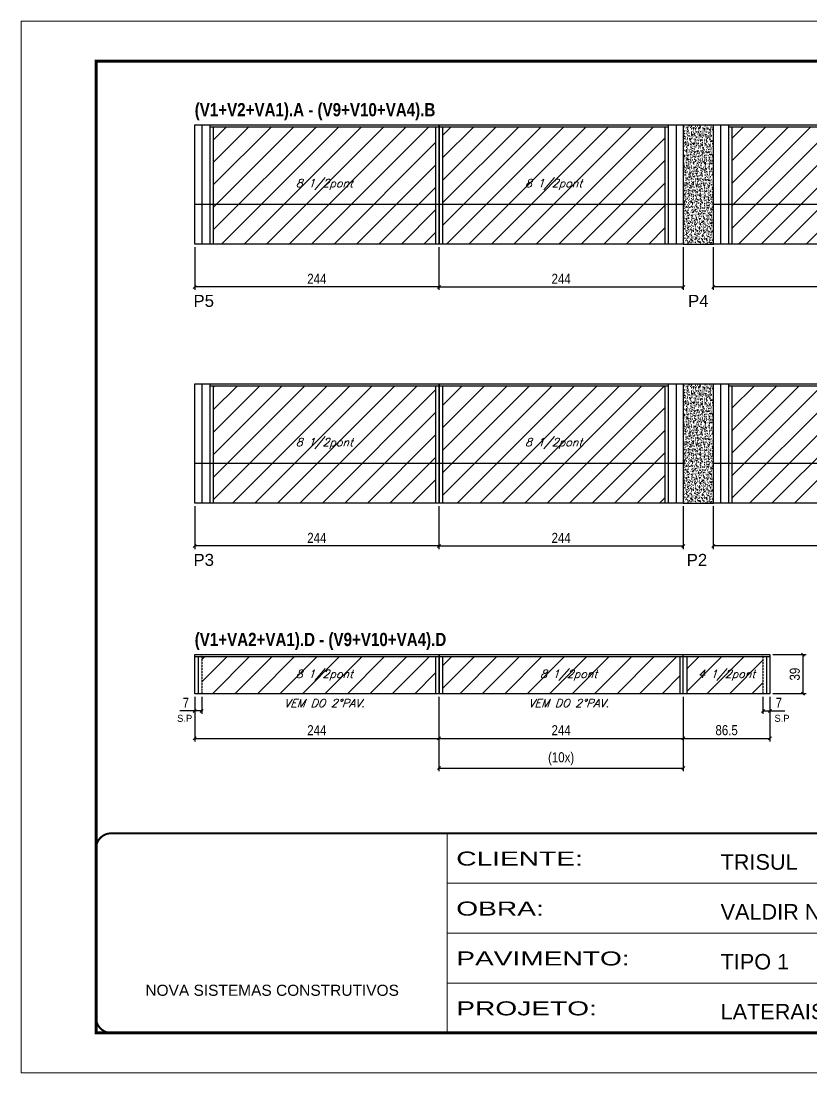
# Model space of a CAD drawing. Extents: x 3330 to 22105, y 1197 to 30204.
# Drawn here: x 12846 to 13635, y 20723 to 21773 of the extents above; entities that cross this region are included whole.
import ezdxf

# ---------------------------------------------------------------- set-up
doc = ezdxf.new("R2010")
doc.units = 0
for name, pattern in [('CONTINUO', [0]), ('DASHED', [0.75, 0.5, -0.25]), ('HIDDEN', [0.375, 0.25, -0.125])]:
    doc.linetypes.add(name, pattern=pattern)
for name, color, linetype in [('5', 5, 'Continuous'), ('COTA', 241, 'Continuous'), ('NOMENCLATURA', 7, 'Continuous'), ('Painéis', 200, 'Continuous'), ('SARR_2.2x7', 40, 'Continuous'), ('SARR_3.5x7', 81, 'Continuous'), ('texto', 7, 'Continuous')]:
    doc.layers.add(name, color=color, linetype=linetype)
for name, color, linetype, lineweight in [('Folhas', 255, 'Continuous', 9), ('Hachura', 251, 'Continuous', 9), ('SARRAFO DE PRESSAO', 251, 'DASHED', 9)]:
    doc.layers.add(name, color=color, linetype=linetype, lineweight=lineweight)
doc.styles.add('ARIAL', font='arial.ttf')
doc.styles.add('COTA TECNICA', font='techl___.ttf', dxfattribs={"height": 10})
doc.styles.add('Romans', font='romans.shx')
doc.styles.add('ROMAS860', font='ROMAS860.SHX')
doc.styles.get("Standard").update_dxf_attribs({"font": 'arial.ttf'})
doc.styles.add('TECNICA', font='techb___.ttf', dxfattribs={"height": 10})
doc.styles.add('Tecnologia', font='')
doc.styles.get('Tecnologia').set_extended_font_data('Forgotten Futurist')
doc.dimstyles.new('PAINEL', dxfattribs={"dimtxt": 10, "dimasz": 3, "dimexe": 3, "dimexo": 3, "dimgap": 3, "dimtad": 1, "dimdec": 1, "dimzin": 12, "dimdsep": 46, "dimtxsty": 'COTA TECNICA', "dimblk1": 'OBLIQUE', "dimblk2": 'OBLIQUE', "dimsah": 1, "dimcen": 0.9, "dimclrd": 4, "dimclre": 4, "dimclrt": 240, "dimadec": 1, "dimazin": 3, "dimtfac": 1, "dimtdec": 1, "dimtmove": 0, "dimatfit": 3, "dimfxl": 1, "dimtolj": 1, "dimtzin": 12, "dimarcsym": 0})
pattern_1 = [(45, (-116174.941, -6575.657), (-11.2253202, 11.2253202), [])]

# ---------------------------------------------------------------- blocks, each defined once
blk = doc.blocks.new('9999999999')
at = {"color": 30, "linetype": 'CONTINUO'}
for p, q in [((98564.6, 34230.2), (98564.6, 34429.4)), ((98564.6, 34379.6), (99584, 34379.6)), ((98564.6, 34329.8), (99488, 34329.8)), ((99584, 34329.8), (99488, 34329.8)), ((99488, 34329.8), (99488, 34230.2)), ((98564.6, 34280), (99488, 34280))]:
    blk.add_line(p, q, dxfattribs=at)
at = {"color": 30, "linetype": 'CONTINUO', "const_width": 2}
blk.add_lwpolyline([(99584, 34230.2), (99584, 34414.4, 0.414214), (99569, 34429.4), (98229, 34429.4, 0.414214), (98214, 34414.4), (98214, 34245.2, 0.414214), (98229, 34230.2), (99584, 34230.2)], format="xyb", dxfattribs=at)
at = {"layer": 'Folhas'}
blk.add_lwpolyline([(98139, 34190.2), (99624, 34190.2), (99624, 35240.2), (98139, 35240.2)], close=True, dxfattribs=at)
at = {"layer": 'Folhas', "color": 30, "const_width": 3}
blk.add_lwpolyline([(98214, 34230.2), (99584, 34230.2), (99584, 35200.2), (98214, 35200.2)], close=True, dxfattribs=at)
at = {"color": 7, "linetype": 'Continuous', "ltscale": 5, "style": 'ARIAL'}
for s, height, p in [('TRISUL', 15.48, (98837.7, 34393.1)), ('VALDIR NIEMEYER', 15.483, (98837.7, 34343.3)), ('TIPO 1', 15.48, (98837.7, 34293.5)), ('NOVA SISTEMAS CONSTRUTIVOS', 11.059, (98263.2, 34267.2)), ('LATERAIS DE VIGAS', 15.483, (98837.7, 34243.7))]:
    blk.add_text(s, height=height, dxfattribs=at).set_placement(p)
at = {"layer": 'Folhas', "color": 7, "style": 'Tecnologia', "width": 1.5}
for s, p in [('CLIENTE:', (98573.7, 34397.2)), ('OBRA:', (98573.7, 34347.3)), ('PAVIMENTO:', (98573.7, 34297.5)), ('PROJETO:', (98573.7, 34247.7))]:
    blk.add_text(s, height=14, dxfattribs=at).set_placement(p)
blk = doc.blocks.new('_Oblique')
at = {"color": 0, "linetype": 'ByBlock', "lineweight": -2}
blk.add_line((-0.5, -0.5), (0.5, 0.5), dxfattribs=at)
blk = doc.blocks.new('*D2107')
at = {"layer": 'COTA', "color": 4, "linetype": 'ByBlock', "lineweight": -2, "transparency": 16777216}
for p, q in [((13019.5, 21547.5), (13019.5, 21504.7)), ((13263.5, 21547.5), (13263.5, 21504.7)), ((13263.5, 21507.7), (13019.5, 21507.7))]:
    blk.add_line(p, q, dxfattribs=at)
at = {"layer": 'Defpoints', "color": 0, "linetype": 'ByBlock', "transparency": 16777216}
for p in [(13019.5, 21550.5), (13263.5, 21550.5), (13019.5, 21507.7)]:
    blk.add_point(p, dxfattribs=at)
at = {"layer": 'COTA', "color": 4, "linetype": 'ByBlock', "lineweight": -2, "transparency": 16777216, "xscale": 3, "yscale": 3, "zscale": 3, "rotation": 180}
blk.add_blockref('_Oblique', (13019.5, 21507.7), dxfattribs=at)
at = {"layer": 'COTA', "color": 4, "linetype": 'ByBlock', "lineweight": -2, "transparency": 16777216, "xscale": 3, "yscale": 3, "zscale": 3}
blk.add_blockref('_Oblique', (13263.5, 21507.7), dxfattribs=at)
at = {"layer": 'COTA', "color": 240, "linetype": 'ByBlock', "transparency": 16777216, "insert": (13141.5, 21515.8), "char_height": 10, "attachment_point": 5, "style": 'COTA TECNICA'}
blk.add_mtext('\\A1;244', dxfattribs=at)
blk = doc.blocks.new('*D2108')
at = {"layer": 'COTA', "color": 4, "linetype": 'ByBlock', "lineweight": -2, "transparency": 16777216}
for p, q in [((13263.5, 21547.5), (13263.5, 21504.7)), ((13507.5, 21547.5), (13507.5, 21504.7)), ((13263.5, 21507.7), (13507.5, 21507.7))]:
    blk.add_line(p, q, dxfattribs=at)
at = {"layer": 'Defpoints', "color": 0, "linetype": 'ByBlock', "transparency": 16777216}
for p in [(13263.5, 21550.5), (13507.5, 21550.5), (13507.5, 21507.7)]:
    blk.add_point(p, dxfattribs=at)
at = {"layer": 'COTA', "color": 4, "linetype": 'ByBlock', "lineweight": -2, "transparency": 16777216, "xscale": 3, "yscale": 3, "zscale": 3, "rotation": 180}
blk.add_blockref('_Oblique', (13263.5, 21507.7), dxfattribs=at)
at = {"layer": 'COTA', "color": 4, "linetype": 'ByBlock', "lineweight": -2, "transparency": 16777216, "xscale": 3, "yscale": 3, "zscale": 3}
blk.add_blockref('_Oblique', (13507.5, 21507.7), dxfattribs=at)
at = {"layer": 'COTA', "color": 240, "linetype": 'ByBlock', "transparency": 16777216, "insert": (13385.5, 21515.8), "char_height": 10, "attachment_point": 5, "style": 'COTA TECNICA'}
blk.add_mtext('\\A1;244', dxfattribs=at)
blk = doc.blocks.new('*D2110')
at = {"layer": 'COTA', "color": 4, "linetype": 'ByBlock', "lineweight": -2, "transparency": 16777216}
for p, q in [((13537.5, 21547.5), (13537.5, 21504.7)), ((13781.5, 21547.5), (13781.5, 21504.7)), ((13781.5, 21507.7), (13537.5, 21507.7))]:
    blk.add_line(p, q, dxfattribs=at)
at = {"layer": 'Defpoints', "color": 0, "linetype": 'ByBlock', "transparency": 16777216}
for p in [(13537.5, 21550.5), (13781.5, 21550.5), (13537.5, 21507.7)]:
    blk.add_point(p, dxfattribs=at)
at = {"layer": 'COTA', "color": 4, "linetype": 'ByBlock', "lineweight": -2, "transparency": 16777216, "xscale": 3, "yscale": 3, "zscale": 3, "rotation": 180}
blk.add_blockref('_Oblique', (13537.5, 21507.7), dxfattribs=at)
at = {"layer": 'COTA', "color": 4, "linetype": 'ByBlock', "lineweight": -2, "transparency": 16777216, "xscale": 3, "yscale": 3, "zscale": 3}
blk.add_blockref('_Oblique', (13781.5, 21507.7), dxfattribs=at)
at = {"layer": 'COTA', "color": 240, "linetype": 'ByBlock', "transparency": 16777216, "insert": (13659.5, 21515.8), "char_height": 10, "attachment_point": 5, "style": 'COTA TECNICA'}
blk.add_mtext('\\A1;244', dxfattribs=at)
blk = doc.blocks.new('*D2113')
at = {"layer": 'COTA', "color": 4, "linetype": 'ByBlock', "lineweight": -2, "transparency": 16777216}
for p, q in [((13019.5, 21288.9), (13019.5, 21246.1)), ((13263.5, 21288.9), (13263.5, 21246.1)), ((13263.5, 21249.1), (13019.5, 21249.1))]:
    blk.add_line(p, q, dxfattribs=at)
at = {"layer": 'Defpoints', "color": 0, "linetype": 'ByBlock', "transparency": 16777216}
for p in [(13019.5, 21291.9), (13263.5, 21291.9), (13019.5, 21249.1)]:
    blk.add_point(p, dxfattribs=at)
at = {"layer": 'COTA', "color": 4, "linetype": 'ByBlock', "lineweight": -2, "transparency": 16777216, "xscale": 3, "yscale": 3, "zscale": 3, "rotation": 180}
blk.add_blockref('_Oblique', (13019.5, 21249.1), dxfattribs=at)
at = {"layer": 'COTA', "color": 4, "linetype": 'ByBlock', "lineweight": -2, "transparency": 16777216, "xscale": 3, "yscale": 3, "zscale": 3}
blk.add_blockref('_Oblique', (13263.5, 21249.1), dxfattribs=at)
at = {"layer": 'COTA', "color": 240, "linetype": 'ByBlock', "transparency": 16777216, "insert": (13141.5, 21257.2), "char_height": 10, "attachment_point": 5, "style": 'COTA TECNICA'}
blk.add_mtext('\\A1;244', dxfattribs=at)
blk = doc.blocks.new('*D2114')
at = {"layer": 'COTA', "color": 4, "linetype": 'ByBlock', "lineweight": -2, "transparency": 16777216}
for p, q in [((13263.5, 21288.9), (13263.5, 21246.1)), ((13507.5, 21288.9), (13507.5, 21246.1)), ((13263.5, 21249.1), (13507.5, 21249.1))]:
    blk.add_line(p, q, dxfattribs=at)
at = {"layer": 'Defpoints', "color": 0, "linetype": 'ByBlock', "transparency": 16777216}
for p in [(13263.5, 21291.9), (13507.5, 21291.9), (13507.5, 21249.1)]:
    blk.add_point(p, dxfattribs=at)
at = {"layer": 'COTA', "color": 4, "linetype": 'ByBlock', "lineweight": -2, "transparency": 16777216, "xscale": 3, "yscale": 3, "zscale": 3, "rotation": 180}
blk.add_blockref('_Oblique', (13263.5, 21249.1), dxfattribs=at)
at = {"layer": 'COTA', "color": 4, "linetype": 'ByBlock', "lineweight": -2, "transparency": 16777216, "xscale": 3, "yscale": 3, "zscale": 3}
blk.add_blockref('_Oblique', (13507.5, 21249.1), dxfattribs=at)
at = {"layer": 'COTA', "color": 240, "linetype": 'ByBlock', "transparency": 16777216, "insert": (13385.5, 21257.2), "char_height": 10, "attachment_point": 5, "style": 'COTA TECNICA'}
blk.add_mtext('\\A1;244', dxfattribs=at)
blk = doc.blocks.new('*D2115')
at = {"layer": 'COTA', "color": 4, "linetype": 'ByBlock', "lineweight": -2, "transparency": 16777216}
for p, q in [((13537.5, 21288.9), (13537.5, 21246.1)), ((13781.5, 21288.9), (13781.5, 21246.1)), ((13781.5, 21249.1), (13537.5, 21249.1))]:
    blk.add_line(p, q, dxfattribs=at)
at = {"layer": 'Defpoints', "color": 0, "linetype": 'ByBlock', "transparency": 16777216}
for p in [(13537.5, 21291.9), (13781.5, 21291.9), (13537.5, 21249.1)]:
    blk.add_point(p, dxfattribs=at)
at = {"layer": 'COTA', "color": 4, "linetype": 'ByBlock', "lineweight": -2, "transparency": 16777216, "xscale": 3, "yscale": 3, "zscale": 3, "rotation": 180}
blk.add_blockref('_Oblique', (13537.5, 21249.1), dxfattribs=at)
at = {"layer": 'COTA', "color": 4, "linetype": 'ByBlock', "lineweight": -2, "transparency": 16777216, "xscale": 3, "yscale": 3, "zscale": 3}
blk.add_blockref('_Oblique', (13781.5, 21249.1), dxfattribs=at)
at = {"layer": 'COTA', "color": 240, "linetype": 'ByBlock', "transparency": 16777216, "insert": (13659.5, 21257.2), "char_height": 10, "attachment_point": 5, "style": 'COTA TECNICA'}
blk.add_mtext('\\A1;244', dxfattribs=at)
blk = doc.blocks.new('*D2117')
at = {"layer": 'COTA', "color": 4, "linetype": 'ByBlock', "lineweight": -2, "transparency": 16777216}
for p, q in [((13597, 21140.7), (13630.1, 21140.7)), ((13627.1, 21101.7), (13627.1, 21140.7)), ((13597, 21101.7), (13630.1, 21101.7))]:
    blk.add_line(p, q, dxfattribs=at)
at = {"layer": 'Defpoints', "color": 0, "linetype": 'ByBlock', "transparency": 16777216}
for p in [(13594, 21140.7), (13627.1, 21140.7), (13594, 21101.7)]:
    blk.add_point(p, dxfattribs=at)
at = {"layer": 'COTA', "color": 4, "linetype": 'ByBlock', "lineweight": -2, "transparency": 16777216, "xscale": 3, "yscale": 3, "zscale": 3}
for p, rotation in [((13627.1, 21140.7), 90), ((13627.1, 21101.7), 270)]:
    blk.add_blockref('_Oblique', p, dxfattribs=dict(at, rotation=rotation))
at = {"layer": 'COTA', "color": 240, "linetype": 'ByBlock', "transparency": 16777216, "insert": (13618.9, 21121.2), "char_height": 10, "attachment_point": 5, "rotation": 90, "style": 'COTA TECNICA'}
blk.add_mtext('\\A1;39', dxfattribs=at)
blk = doc.blocks.new('*D2118')
at = {"layer": 'COTA', "color": 4, "linetype": 'ByBlock', "lineweight": -2, "transparency": 16777216}
for p, q in [((13019.5, 21098.7), (13019.5, 21054.1)), ((13263.5, 21098.7), (13263.5, 21054.1)), ((13019.5, 21057.1), (13263.5, 21057.1))]:
    blk.add_line(p, q, dxfattribs=at)
at = {"layer": 'Defpoints', "color": 0, "linetype": 'ByBlock', "transparency": 16777216}
for p in [(13019.5, 21101.7), (13263.5, 21101.7), (13263.5, 21057.1)]:
    blk.add_point(p, dxfattribs=at)
at = {"layer": 'COTA', "color": 4, "linetype": 'ByBlock', "lineweight": -2, "transparency": 16777216, "xscale": 3, "yscale": 3, "zscale": 3, "rotation": 180}
blk.add_blockref('_Oblique', (13019.5, 21057.1), dxfattribs=at)
at = {"layer": 'COTA', "color": 4, "linetype": 'ByBlock', "lineweight": -2, "transparency": 16777216, "xscale": 3, "yscale": 3, "zscale": 3}
blk.add_blockref('_Oblique', (13263.5, 21057.1), dxfattribs=at)
at = {"layer": 'COTA', "color": 240, "linetype": 'ByBlock', "transparency": 16777216, "insert": (13141.5, 21065.2), "char_height": 10, "attachment_point": 5, "style": 'COTA TECNICA'}
blk.add_mtext('\\A1;244', dxfattribs=at)
blk = doc.blocks.new('*D2119')
at = {"layer": 'COTA', "color": 4, "linetype": 'ByBlock', "lineweight": -2, "transparency": 16777216}
for p, q in [((13263.5, 21098.7), (13263.5, 21054.1)), ((13507.5, 21098.7), (13507.5, 21054.1)), ((13263.5, 21057.1), (13507.5, 21057.1))]:
    blk.add_line(p, q, dxfattribs=at)
at = {"layer": 'Defpoints', "color": 0, "linetype": 'ByBlock', "transparency": 16777216}
for p in [(13263.5, 21101.7), (13507.5, 21101.7), (13507.5, 21057.1)]:
    blk.add_point(p, dxfattribs=at)
at = {"layer": 'COTA', "color": 4, "linetype": 'ByBlock', "lineweight": -2, "transparency": 16777216, "xscale": 3, "yscale": 3, "zscale": 3, "rotation": 180}
blk.add_blockref('_Oblique', (13263.5, 21057.1), dxfattribs=at)
at = {"layer": 'COTA', "color": 4, "linetype": 'ByBlock', "lineweight": -2, "transparency": 16777216, "xscale": 3, "yscale": 3, "zscale": 3}
blk.add_blockref('_Oblique', (13507.5, 21057.1), dxfattribs=at)
at = {"layer": 'COTA', "color": 240, "linetype": 'ByBlock', "transparency": 16777216, "insert": (13385.5, 21065.2), "char_height": 10, "attachment_point": 5, "style": 'COTA TECNICA'}
blk.add_mtext('\\A1;244', dxfattribs=at)
blk = doc.blocks.new('*D2120')
at = {"layer": 'COTA', "color": 4, "linetype": 'ByBlock', "lineweight": -2, "transparency": 16777216}
for p, q in [((13507.5, 21098.7), (13507.5, 21054.1)), ((13594, 21098.7), (13594, 21054.1)), ((13507.5, 21057.1), (13594, 21057.1))]:
    blk.add_line(p, q, dxfattribs=at)
at = {"layer": 'Defpoints', "color": 0, "linetype": 'ByBlock', "transparency": 16777216}
for p in [(13507.5, 21101.7), (13594, 21101.7), (13594, 21057.1)]:
    blk.add_point(p, dxfattribs=at)
at = {"layer": 'COTA', "color": 4, "linetype": 'ByBlock', "lineweight": -2, "transparency": 16777216, "xscale": 3, "yscale": 3, "zscale": 3, "rotation": 180}
blk.add_blockref('_Oblique', (13507.5, 21057.1), dxfattribs=at)
at = {"layer": 'COTA', "color": 4, "linetype": 'ByBlock', "lineweight": -2, "transparency": 16777216, "xscale": 3, "yscale": 3, "zscale": 3}
blk.add_blockref('_Oblique', (13594, 21057.1), dxfattribs=at)
at = {"layer": 'COTA', "color": 240, "linetype": 'ByBlock', "transparency": 16777216, "insert": (13550.8, 21065.2), "char_height": 10, "attachment_point": 5, "style": 'COTA TECNICA'}
blk.add_mtext('\\A1;86.5', dxfattribs=at)
blk = doc.blocks.new('*D2121')
at = {"layer": 'COTA', "color": 4, "linetype": 'ByBlock', "lineweight": -2, "transparency": 16777216}
for p, q in [((13019.5, 21098.7), (13019.5, 21081.5)), ((13026.5, 21098.7), (13026.5, 21081.5)), ((13019.5, 21084.5), (13004.8, 21084.5)), ((13026.5, 21084.5), (13019.5, 21084.5))]:
    blk.add_line(p, q, dxfattribs=at)
at = {"layer": 'Defpoints', "color": 0, "linetype": 'ByBlock', "transparency": 16777216}
for p in [(13019.5, 21101.7), (13026.5, 21101.7), (13019.5, 21084.5)]:
    blk.add_point(p, dxfattribs=at)
at = {"layer": 'COTA', "color": 4, "linetype": 'ByBlock', "lineweight": -2, "transparency": 16777216, "xscale": 3, "yscale": 3, "zscale": 3, "rotation": 180}
blk.add_blockref('_Oblique', (13019.5, 21084.5), dxfattribs=at)
at = {"layer": 'COTA', "color": 4, "linetype": 'ByBlock', "lineweight": -2, "transparency": 16777216, "xscale": 3, "yscale": 3, "zscale": 3}
blk.add_blockref('_Oblique', (13026.5, 21084.5), dxfattribs=at)
at = {"layer": 'COTA', "color": 240, "linetype": 'ByBlock', "transparency": 16777216, "insert": (13010.7, 21092.6), "char_height": 10, "attachment_point": 5, "style": 'COTA TECNICA'}
blk.add_mtext('\\A1;7', dxfattribs=at)
blk = doc.blocks.new('*D2122')
at = {"layer": 'COTA', "color": 4, "linetype": 'ByBlock', "lineweight": -2, "transparency": 16777216}
for p, q in [((13263.5, 21098.7), (13263.5, 21024.4)), ((13507.5, 21098.7), (13507.5, 21024.4)), ((13263.5, 21027.4), (13507.5, 21027.4))]:
    blk.add_line(p, q, dxfattribs=at)
at = {"layer": 'Defpoints', "color": 0, "linetype": 'ByBlock', "transparency": 16777216}
for p in [(13263.5, 21101.7), (13507.5, 21101.7), (13507.5, 21027.4)]:
    blk.add_point(p, dxfattribs=at)
at = {"layer": 'COTA', "color": 4, "linetype": 'ByBlock', "lineweight": -2, "transparency": 16777216, "xscale": 3, "yscale": 3, "zscale": 3, "rotation": 180}
blk.add_blockref('_Oblique', (13263.5, 21027.4), dxfattribs=at)
at = {"layer": 'COTA', "color": 4, "linetype": 'ByBlock', "lineweight": -2, "transparency": 16777216, "xscale": 3, "yscale": 3, "zscale": 3}
blk.add_blockref('_Oblique', (13507.5, 21027.4), dxfattribs=at)
at = {"layer": 'COTA', "color": 240, "linetype": 'ByBlock', "transparency": 16777216, "insert": (13385.5, 21036.7), "char_height": 10, "attachment_point": 5, "style": 'COTA TECNICA'}
blk.add_mtext('\\A1;(10x)', dxfattribs=at)
blk = doc.blocks.new('*D2123')
at = {"layer": 'COTA', "color": 4, "linetype": 'ByBlock', "lineweight": -2, "transparency": 16777216}
for p, q in [((13587, 21098.7), (13587, 21081.5)), ((13594, 21098.7), (13594, 21081.5)), ((13587, 21084.5), (13594, 21084.5)), ((13594, 21084.5), (13608.8, 21084.5))]:
    blk.add_line(p, q, dxfattribs=at)
at = {"layer": 'Defpoints', "color": 0, "linetype": 'ByBlock', "transparency": 16777216}
for p in [(13587, 21101.7), (13594, 21101.7), (13594, 21084.5)]:
    blk.add_point(p, dxfattribs=at)
at = {"layer": 'COTA', "color": 4, "linetype": 'ByBlock', "lineweight": -2, "transparency": 16777216, "xscale": 3, "yscale": 3, "zscale": 3, "rotation": 180}
blk.add_blockref('_Oblique', (13587, 21084.5), dxfattribs=at)
at = {"layer": 'COTA', "color": 4, "linetype": 'ByBlock', "lineweight": -2, "transparency": 16777216, "xscale": 3, "yscale": 3, "zscale": 3}
blk.add_blockref('_Oblique', (13594, 21084.5), dxfattribs=at)
at = {"layer": 'COTA', "color": 240, "linetype": 'ByBlock', "transparency": 16777216, "insert": (13602.9, 21092.6), "char_height": 10, "attachment_point": 5, "style": 'COTA TECNICA'}
blk.add_mtext('\\A1;7', dxfattribs=at)

msp = doc.modelspace()

# ---------------------------------------------------------------- hatches: boundary and pattern name
at = {"layer": 'COTA', "linetype": 'ByBlock'}
h = msp.add_hatch(dxfattribs=at)
h.set_pattern_fill('AR-CONC', color=256, scale=0.03)
h.set_pattern_definition([(50, (-119358.4415, -8872.8075), (5.46554007, -0.47817257), [0.5715, -6.2865]), (355, (-119358.4415, -8872.8075), (-1.05730264, 5.73170536), [0.4572, -5.02921753]), (100.4514447, (-119357.986, -8872.8473), (4.40823741, 5.25353256), [0.48570026, -5.34270734]), (46.1842, (-119358.4415, -8871.2835), (8.13237123, -1.26126984), [0.85725, -9.42975]), (96.6355576, (-119357.764, -8871.3886), (7.122124, 7.42278374), [0.7285507, -8.01406824]), (351.184151, (-119358.4415, -8871.2835), (7.122124, 7.42278374), [0.685799, -7.54379196]), (21, (-119357.6795, -8871.6645), (4.54843174, -3.06795595), [0.5715, -6.2865]), (326, (-119357.6795, -8871.6645), (1.85406085, 5.52563898), [0.4572, -5.0292]), (71.451445, (-119357.3004, -8871.92), (6.40249258, 2.45768307), [0.48570026, -5.34269813]), (37.5, (-119358.4415, -8872.8075), (0.092658098, 2.536651166), [0, -4.96824, 0, -5.1054, 0, -5.04825]), (7.5, (-119358.4415, -8872.8075), (2.004589875, 3.005417245), [0, -2.91084, 0, -4.85394, 0, -1.92405]), (327.5, (-119360.1407, -8872.8075), (4.067717855, -0.17186232), [0, -1.905, 0, -5.9436, 0, -7.8867]), (317.5, (-119360.9027, -8872.8075), (4.44387544, 0.76279473), [0, -2.4765, 0, -3.94716, 0, -5.6007])])
h.paths.add_polyline_path([(13507.54, 21550.46), (13537.54, 21550.46), (13537.54, 21669.46), (13507.54, 21669.46)])
h = msp.add_hatch(dxfattribs=at)
h.set_pattern_fill('AR-CONC', color=256, scale=0.03)
h.set_pattern_definition([(50, (-119358.4415, -9131.3636), (5.46554007, -0.47817257), [0.5715, -6.2865]), (355, (-119358.4415, -9131.3636), (-1.05730264, 5.73170536), [0.4572, -5.02921753]), (100.4514447, (-119357.986, -9131.4034), (4.40823741, 5.25353256), [0.48570026, -5.34270734]), (46.1842, (-119358.4415, -9129.8396), (8.13237123, -1.26126984), [0.85725, -9.42975]), (96.6355576, (-119357.764, -9129.945), (7.122124, 7.42278374), [0.7285507, -8.01406824]), (351.184151, (-119358.4415, -9129.84), (7.122124, 7.42278374), [0.685799, -7.54379196]), (21, (-119357.6795, -9130.2206), (4.54843174, -3.06795595), [0.5715, -6.2865]), (326, (-119357.6795, -9130.2206), (1.85406085, 5.52563898), [0.4572, -5.0292]), (71.451445, (-119357.3004, -9130.476), (6.40249258, 2.45768307), [0.48570026, -5.34269813]), (37.5, (-119358.4415, -9131.3636), (0.092658098, 2.536651166), [0, -4.96824, 0, -5.1054, 0, -5.04825]), (7.5, (-119358.4415, -9131.3636), (2.004589875, 3.005417245), [0, -2.91084, 0, -4.85394, 0, -1.92405]), (327.5, (-119360.1407, -9131.3636), (4.067717855, -0.17186232), [0, -1.905, 0, -5.9436, 0, -7.8867]), (317.5, (-119360.9027, -9131.3636), (4.44387544, 0.76279473), [0, -2.4765, 0, -3.94716, 0, -5.6007])])
h.paths.add_polyline_path([(13537.54, 21410.9), (13507.54, 21410.9), (13507.54, 21291.9), (13537.54, 21291.9)])
at = {"layer": 'Hachura', "linetype": 'ByBlock'}
h = msp.add_hatch(dxfattribs=at)
h.set_pattern_fill('ANSI31', color=256, scale=5)
h.set_pattern_definition(pattern_1)
h.paths.add_polyline_path([(13260.04, 21590.46), (13260.04, 21667.26), (13038.04, 21667.26), (13038.04, 21590.46)])
h.paths.add_polyline_path([(13260.04, 21590.46), (13038.04, 21590.46), (13038.04, 21550.46), (13260.04, 21550.46)])
h.paths.add_polyline_path([(13267.04, 21590.46), (13267.04, 21550.46), (13489.04, 21550.46), (13489.04, 21590.46)])
h.paths.add_polyline_path([(13556.04, 21667.26), (13556.04, 21590.46), (13778.04, 21590.46), (13778.04, 21667.26)])
h.paths.add_polyline_path([(13556.04, 21590.46), (13556.04, 21550.46), (13778.04, 21550.46), (13778.04, 21590.46)])
h.paths.add_polyline_path([(13489.04, 21667.26), (13267.04, 21667.26), (13267.04, 21590.46), (13489.04, 21590.46)])
h.paths.add_polyline_path([(13785.04, 21590.46), (13953.04, 21590.46), (13953.04, 21667.26), (13785.04, 21667.26)])
h.paths.add_polyline_path([(13785.04, 21590.46), (13785.04, 21550.46), (13953.04, 21550.46), (13953.04, 21590.46)])
h.paths.add_polyline_path([(14182.04, 21550.46), (14182.04, 21590.46), (13960.04, 21590.46), (13960.04, 21550.46)])
h.paths.add_polyline_path([(14182.04, 21590.46), (14182.04, 21667.26), (13960.04, 21667.26), (13960.04, 21590.46)])
h = msp.add_hatch(dxfattribs=at)
h.set_pattern_fill('ANSI31', color=256, scale=5)
h.set_pattern_definition(pattern_1)
h.paths.add_polyline_path([(13260.04, 21408.7), (13038.04, 21408.7), (13038.04, 21331.9), (13260.04, 21331.9)])
h.paths.add_polyline_path([(13260.04, 21331.9), (13038.04, 21331.9), (13038.04, 21291.9), (13260.04, 21291.9)])
h.paths.add_polyline_path([(13489.04, 21291.9), (13489.04, 21331.9), (13267.04, 21331.9), (13267.04, 21291.9)])
h.paths.add_polyline_path([(13267.04, 21408.7), (13267.04, 21331.9), (13489.04, 21331.9), (13489.04, 21408.7)])
h.paths.add_polyline_path([(13556.04, 21408.7), (13556.04, 21331.9), (13778.04, 21331.9), (13778.04, 21408.7)])
h.paths.add_polyline_path([(13778.04, 21291.9), (13778.04, 21331.9), (13556.04, 21331.9), (13556.04, 21291.9)])
h.paths.add_polyline_path([(14007.04, 21291.9), (14007.04, 21331.9), (13785.04, 21331.9), (13785.04, 21291.9)])
h.paths.add_polyline_path([(14007.04, 21331.9), (14007.04, 21408.7), (13785.04, 21408.7), (13785.04, 21331.9)])
h = msp.add_hatch(dxfattribs=at)
h.set_pattern_fill('ANSI31', color=256, scale=5)
h.set_pattern_definition([(45, (-116174.941, -6588.728), (-11.2253202, 11.2253202), [])])
h.paths.add_polyline_path([(13260.04, 21101.69), (13260.04, 21138.49), (13026.54, 21138.49), (13026.54, 21101.69)])
h.paths.add_polyline_path([(13267.04, 21101.69), (13504.04, 21101.69), (13504.04, 21138.49), (13267.04, 21138.49)])
h.paths.add_polyline_path([(13587.04, 21138.49), (13511.04, 21138.49), (13511.04, 21101.69), (13587.04, 21101.69)])
h.paths.add_polyline_path([(13789.98, 21133.69), (13789.98, 21108.69), (13835.98, 21108.69), (13835.98, 21133.69)])
h.paths.add_polyline_path([(13835.98, 21133.69), (13835.98, 21140.69), (13789.98, 21140.69), (13789.98, 21133.69)])

# ---------------------------------------------------------------- linework, layer by layer
at = {"layer": 'COTA', "linetype": 'ByBlock'}
for p, q in [((13507.54, 21669.46), (13537.54, 21669.46)), ((13507.54, 21550.46), (13537.54, 21550.46)), ((13507.54, 21410.9), (13537.54, 21410.9)), ((13507.54, 21291.9), (13537.54, 21291.9))]:
    msp.add_line(p, q, dxfattribs=at)
at = {"layer": 'Painéis', "linetype": 'Continuous'}
for p, q in [((13019.54, 21590.46), (13507.54, 21590.46)), ((13537.54, 21590.46), (14200.54, 21590.46)), ((13019.54, 21331.9), (13507.54, 21331.9)), ((13537.54, 21331.9), (14025.54, 21331.9)), ((13507.54, 21101.69), (13507.54, 21140.69))]:
    msp.add_line(p, q, dxfattribs=at)
for points in [[(13019.54, 21669.46), (13263.54, 21669.46), (13263.54, 21550.46), (13019.54, 21550.46)], [(13263.54, 21669.46), (13507.54, 21669.46), (13507.54, 21550.46), (13263.54, 21550.46)], [(13537.54, 21669.46), (13781.54, 21669.46), (13781.54, 21550.46), (13537.54, 21550.46)], [(13019.54, 21410.9), (13263.54, 21410.9), (13263.54, 21291.9), (13019.54, 21291.9)], [(13263.54, 21410.9), (13507.54, 21410.9), (13507.54, 21291.9), (13263.54, 21291.9)], [(13537.54, 21410.9), (13781.54, 21410.9), (13781.54, 21291.9), (13537.54, 21291.9)], [(13019.54, 21140.69), (13263.54, 21140.69), (13263.54, 21101.69), (13019.54, 21101.69)], [(13263.54, 21140.69), (13594.04, 21140.69), (13594.04, 21101.69), (13263.54, 21101.69)]]:
    msp.add_lwpolyline(points, close=True, dxfattribs=at)
at = {"layer": 'SARR_2.2x7', "linetype": 'Continuous'}
for p, q in [((13026.54, 21669.46), (13026.54, 21550.46)), ((13263.54, 21667.26), (13034.54, 21667.26)), ((13492.54, 21667.26), (13263.54, 21667.26)), ((13500.54, 21669.46), (13500.54, 21550.46)), ((13544.54, 21669.46), (13544.54, 21550.46)), ((13781.54, 21667.26), (13552.54, 21667.26)), ((13026.54, 21410.9), (13026.54, 21291.9)), ((13500.54, 21410.9), (13500.54, 21291.9)), ((13544.54, 21410.9), (13544.54, 21291.9)), ((13263.54, 21408.7), (13034.54, 21408.7)), ((13492.54, 21408.7), (13263.54, 21408.7)), ((13781.54, 21408.7), (13552.54, 21408.7)), ((13263.54, 21138.49), (13019.54, 21138.49)), ((13507.54, 21138.49), (13263.54, 21138.49)), ((13594.04, 21138.49), (13507.54, 21138.49))]:
    msp.add_line(p, q, dxfattribs=at)
at = {"layer": 'SARR_2.2x7', "linetype": 'HIDDEN'}
for p, q in [((13026.54, 21140.69), (13026.54, 21101.69)), ((13587.04, 21140.69), (13587.04, 21101.69))]:
    msp.add_line(p, q, dxfattribs=at)
at = {"layer": 'SARR_3.5x7'}
for p, q in [((13034.54, 21669.46), (13034.54, 21550.46)), ((13038.04, 21667.26), (13038.04, 21550.46)), ((13260.04, 21667.26), (13260.04, 21550.46)), ((13267.04, 21667.26), (13267.04, 21550.46)), ((13489.04, 21667.26), (13489.04, 21550.46)), ((13492.54, 21669.46), (13492.54, 21550.46)), ((13552.54, 21669.46), (13552.54, 21550.46)), ((13556.04, 21667.26), (13556.04, 21550.46)), ((13034.54, 21410.9), (13034.54, 21291.9)), ((13492.54, 21410.9), (13492.54, 21291.9)), ((13552.54, 21410.9), (13552.54, 21291.9)), ((13038.04, 21408.7), (13038.04, 21291.9)), ((13260.04, 21408.7), (13260.04, 21291.9)), ((13267.04, 21408.7), (13267.04, 21291.9)), ((13489.04, 21408.7), (13489.04, 21291.9)), ((13556.04, 21408.7), (13556.04, 21291.9)), ((13023.04, 21138.49), (13023.04, 21101.69)), ((13260.04, 21138.49), (13260.04, 21101.69)), ((13267.04, 21138.49), (13267.04, 21101.69)), ((13504.04, 21138.49), (13504.04, 21101.69)), ((13511.04, 21138.49), (13511.04, 21101.69)), ((13590.54, 21138.49), (13590.54, 21101.69))]:
    msp.add_line(p, q, dxfattribs=at)

# ---------------------------------------------------------------- block references
at = {"layer": 'SARRAFO DE PRESSAO', "color": 6, "linetype": 'ByBlock'}
msp.add_blockref('9999999999', (-85292.92, -13467.11), dxfattribs=at)

# ---------------------------------------------------------------- texts
at = {"layer": '5', "linetype": 'Continuous'}
for s, p in [('P5', (13018.29, 21487.8)), ('P4', (13512.31, 21487.8)), ('P3', (13018.29, 21229.24)), ('P2', (13510.91, 21229.24))]:
    msp.add_text(s, height=12, rotation=359.99996, dxfattribs=at).set_placement(p)
at = {"layer": 'NOMENCLATURA', "style": 'TECNICA'}
for s, p in [('(V1+V2+VA1).A - (V9+V10+VA4).B', (13019.54, 21677.98)), ('(V1+VA2+VA1).D - (V9+V10+VA4).D', (13019.54, 21149.21))]:
    msp.add_text(s, height=13.2, dxfattribs=at).set_placement(p)
at = {"layer": 'texto', "color": 2, "char_height": 8, "attachment_point": 5, "style": 'Romans'}
for s, insert in [('{\\Q19;\\C256;8 1/2pont}', (13149.04, 21609.96)), ('{\\Q19;\\C256;8 1/2pont}', (13378.04, 21609.96)), ('{\\Q19;\\C256;8 1/2pont}', (13149.04, 21351.4)), ('{\\Q19;\\C256;8 1/2pont}', (13378.04, 21351.4)), ('{\\Q19;\\C256;8 1/2pont}', (13149.04, 21120.09)), ('{\\Q19;\\C256;8 1/2pont}', (13393.04, 21120.09)), ('{\\Q19;\\C256;4 1/2pont}', (13550.79, 21120.09)), ('{\\Q19;\\C256;VEM DO 2°PAV.}', (13149.04, 21092.27)), ('{\\Q19;\\C256;VEM DO 2°PAV.}', (13393.04, 21092.27))]:
    msp.add_mtext(s, dxfattribs=dict(at, insert=insert))
at = {"layer": 'texto', "color": 4, "char_height": 7, "attachment_point": 5, "style": 'ROMAS860'}
for insert in [(13009.5, 21077.05), (13606.1, 21077.05)]:
    msp.add_mtext('S.P', dxfattribs=dict(at, insert=insert))

# ---------------------------------------------------------------- dimensions: what is measured, and where the dimension line sits
at = {"layer": 'COTA', "linetype": 'ByBlock'}
for base, p1, p2, picture, middle in [((13019.54, 21507.7), (13263.54, 21550.46), (13019.54, 21550.46), '*D2107', (13141.54, 21515.77)), ((13507.54, 21507.7), (13263.54, 21550.46), (13507.54, 21550.46), '*D2108', (13385.54, 21515.77)), ((13537.54, 21507.7), (13781.54, 21550.46), (13537.54, 21550.46), '*D2110', (13659.54, 21515.77)), ((13019.54, 21249.14), (13263.54, 21291.9), (13019.54, 21291.9), '*D2113', (13141.54, 21257.21)), ((13507.54, 21249.14), (13263.54, 21291.9), (13507.54, 21291.9), '*D2114', (13385.54, 21257.21)), ((13537.54, 21249.14), (13781.54, 21291.9), (13537.54, 21291.9), '*D2115', (13659.54, 21257.21)), ((13019.54, 21084.55), (13026.54, 21101.69), (13019.54, 21101.69), '*D2121', (13010.68, 21092.62)), ((13263.54, 21057.1), (13019.54, 21101.69), (13263.54, 21101.69), '*D2118', (13141.54, 21065.17)), ((13594.04, 21084.55), (13587.04, 21101.69), (13594.04, 21101.69), '*D2123', (13602.91, 21092.62))]:
    dim = msp.add_linear_dim(base=base, p1=p1, p2=p2, dimstyle='PAINEL', dxfattribs=at)
    dim.commit()
    dim.dimension.update_dxf_attribs({"geometry": picture, "text_midpoint": middle})
dim = msp.add_linear_dim(base=(13627.14, 21140.69), p1=(13594.04, 21101.69), p2=(13594.04, 21140.69), angle=90, dimstyle='PAINEL', dxfattribs=at)
dim.commit()
dim.dimension.update_dxf_attribs({"geometry": '*D2117', "text_midpoint": (13618.89, 21121.19)})
for base, p1, p2, picture, middle in [((13507.54, 21057.1), (13263.54, 21101.69), (13507.54, 21101.69), '*D2119', (13385.54, 21065.17)), ((13594.04, 21057.1), (13507.54, 21101.69), (13594.04, 21101.69), '*D2120', (13550.79, 21065.23))]:
    dim = msp.add_linear_dim(base=base, p1=p1, p2=p2, dimstyle='PAINEL', override={"dimtmove": 1}, dxfattribs=at)
    dim.commit()
    dim.dimension.update_dxf_attribs({"geometry": picture, "text_midpoint": middle})
dim = msp.add_linear_dim(base=(13507.54, 21027.44), p1=(13263.54, 21101.69), p2=(13507.54, 21101.69), text='(10x)', dimstyle='PAINEL', dxfattribs=at)
dim.commit()
dim.dimension.update_dxf_attribs({"geometry": '*D2122', "text_midpoint": (13385.54, 21036.66)})

doc.saveas('drawing.dxf')
